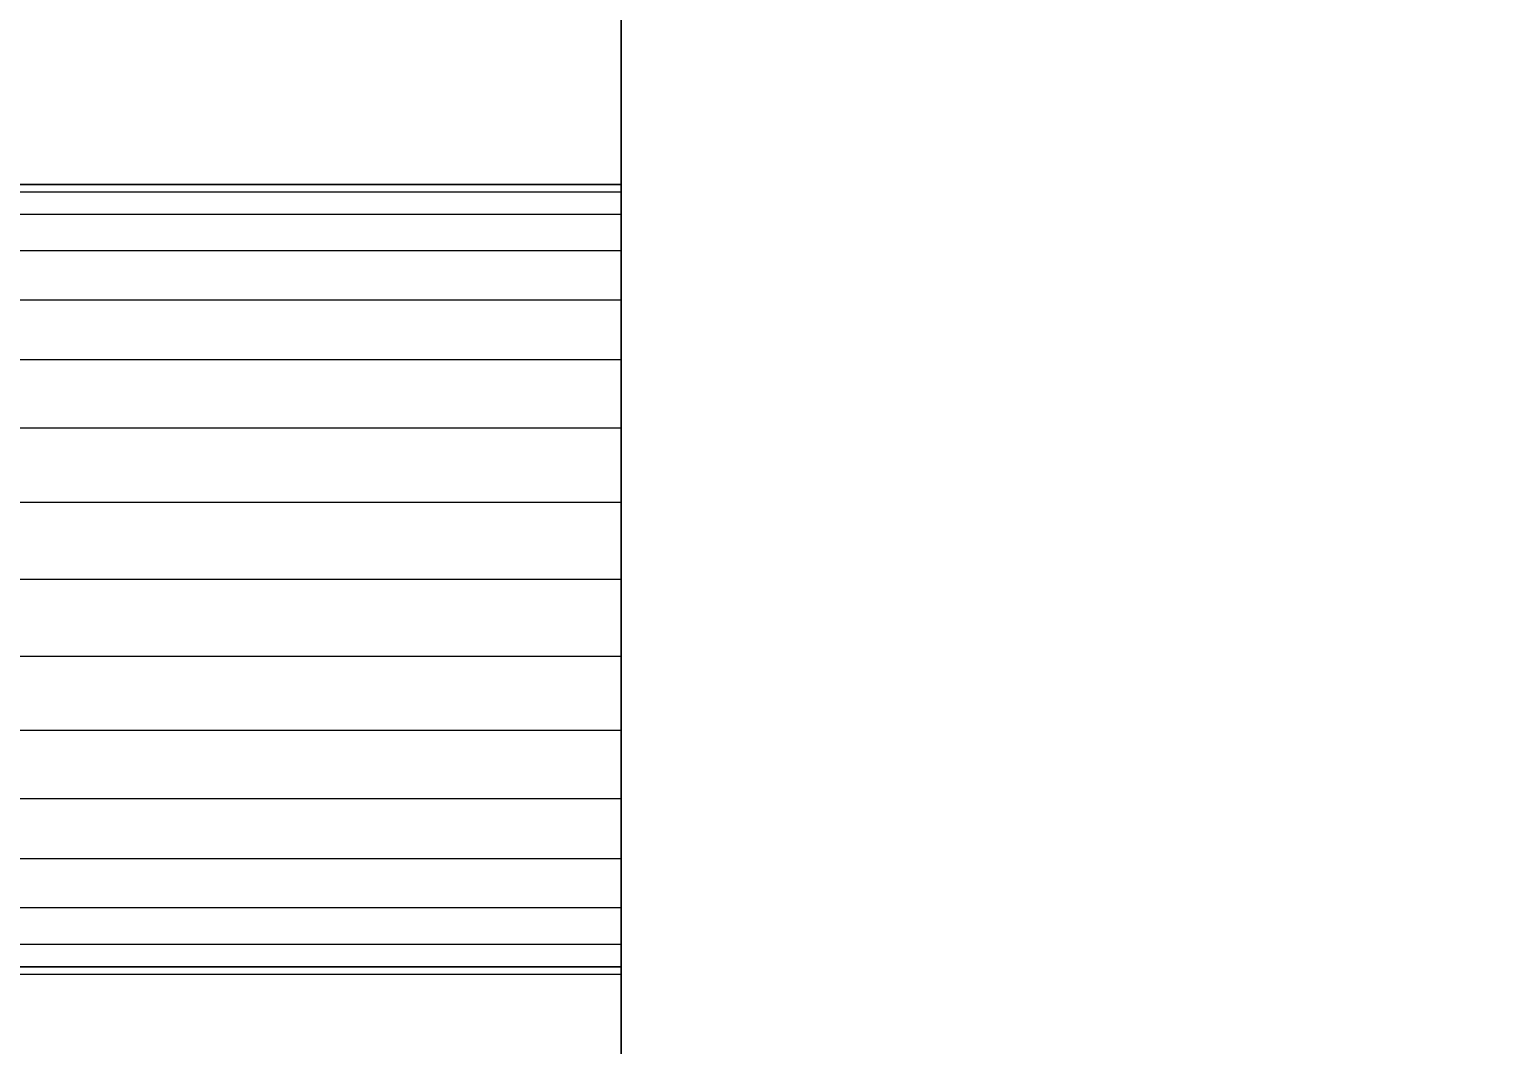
# Model space of a CAD drawing. Header units: millimetres. Extents: x -22443 to 8019, y 3751 to 17584.
# Drawn here: x -19254.04 to -19215.62, y 13634.22 to 13660.63 of the extents above; entities that cross this region are included whole.
import ezdxf

# ---------------------------------------------------------------- set-up
doc = ezdxf.new("R2010")
doc.units = ezdxf.units.MM
for name, color, linetype, lineweight in [('A-ANNO-DIMS', 211, 'Continuous', 9), ('A-ANNO-DIMS-50', 211, 'Continuous', 9), ('A-GENM', 13, 'Continuous', 18)]:
    doc.layers.add(name, color=color, linetype=linetype, lineweight=lineweight)
doc.styles.add('Arial', font='arial.ttf', dxfattribs={"height": 125})
doc.dimstyles.new('Diagonal_-_2_5mm_Arial', dxfattribs={"dimscale": 304.8, "dimtxt": 127.532425, "dimasz": 0.492126, "dimexe": 0.393701, "dimexo": 0.246063, "dimgap": 0.287073, "dimtad": 1, "dimdec": 0, "dimzin": 0, "dimdsep": 46, "dimtxsty": 'Arial', "dimblk1": 'OBLIQUE', "dimblk2": 'OBLIQUE', "dimsah": 1, "dimcen": 0.09, "dimdle": 0.393701, "dimazin": 0, "dimtfac": 1, "dimtdec": 4, "dimtix": 1, "dimtmove": 0, "dimatfit": 3, "dimfxl": 1, "dimtvp": 1, "dimtolj": 1, "dimtzin": 0, "dimarcsym": 2})

# ---------------------------------------------------------------- blocks, each defined once
blk = doc.blocks.new('Nevera autoservicio 1_34m - Nevera autoservicio 1_34m-502275-Level 1')
at = {"layer": 'A-GENM'}
for p, q in [((404.102, 673.31), (404.102, -581.966)), ((404.102, -581.966), (404.102, 673.31)), ((404.102, -581.966), (404.102, 673.31)), ((404.102, -581.966), (404.102, 673.31)), ((404.102, -540.148), (404.102, 501.905)), ((404.102, -540.148), (404.102, -513.429)), ((205.269, -529.871), (404.102, -529.871)), ((404.102, -529.871), (205.269, -529.871)), ((404.102, -529.871), (205.269, -529.871)), ((205.269, -529.871), (404.102, -529.871)), ((404.102, -529.871), (205.269, -529.871)), ((404.102, -529.871), (205.269, -529.871)), ((404.102, -529.871), (205.269, -529.871)), ((404.102, -529.871), (205.269, -529.871)), ((404.102, -529.871), (205.269, -529.871)), ((404.102, -529.871), (205.269, -529.871)), ((404.102, -529.871), (205.269, -529.871)), ((404.102, -529.871), (205.269, -529.871)), ((404.102, -530.069), (205.269, -530.069)), ((404.102, -530.069), (205.269, -530.069)), ((404.102, -530.069), (205.269, -530.069)), ((404.102, -530.069), (205.269, -530.069)), ((404.102, -530.069), (205.269, -530.069)), ((404.102, -530.069), (205.269, -530.069)), ((404.102, -530.069), (205.269, -530.069)), ((404.102, -530.069), (205.269, -530.069)), ((404.102, -530.069), (205.269, -530.069)), ((404.102, -530.069), (205.269, -530.069)), ((404.102, -530.069), (205.269, -530.069)), ((404.102, -530.069), (205.269, -530.069)), ((404.102, -530.069), (205.269, -530.069)), ((404.102, -530.069), (205.269, -530.069)), ((404.102, -530.069), (205.269, -530.069)), ((404.102, -530.069), (205.269, -530.069)), ((404.102, -530.069), (205.269, -530.069)), ((404.102, -530.069), (205.269, -530.069)), ((404.102, -530.069), (205.269, -530.069)), ((404.102, -530.069), (205.269, -530.069)), ((404.102, -530.069), (205.269, -530.069)), ((404.102, -530.069), (205.269, -530.069)), ((404.102, -530.069), (205.269, -530.069)), ((404.102, -530.069), (205.269, -530.069)), ((404.102, -530.052), (404.102, -529.871)), ((404.102, -529.871), (404.102, -530.069)), ((404.102, -530.069), (404.102, -529.871)), ((404.102, -529.97), (404.102, -529.871)), ((404.102, -530.069), (404.102, -529.871)), ((404.102, -529.871), (404.102, -529.97)), ((404.102, -529.97), (404.102, -529.871)), ((404.102, -529.871), (404.102, -530.069)), ((404.102, -529.97), (404.102, -529.871)), ((404.102, -529.871), (404.102, -530.069)), ((404.102, -529.97), (404.102, -529.871)), ((404.102, -529.871), (404.102, -530.069)), ((404.102, -530.069), (404.102, -529.871)), ((404.102, -529.871), (404.102, -530.052)), ((404.102, -529.97), (404.102, -529.871)), ((404.102, -529.97), (404.102, -529.871)), ((404.102, -529.97), (404.102, -529.871)), ((404.102, -529.97), (404.102, -529.871)), ((404.102, -529.97), (404.102, -529.871)), ((404.102, -530.069), (404.102, -529.871)), ((404.102, -530.069), (404.102, -529.871)), ((404.102, -530.069), (404.102, -529.871)), ((404.102, -530.069), (404.102, -529.871)), ((404.102, -530.069), (404.102, -529.871)), ((404.102, -529.97), (404.102, -530.069)), ((404.102, -529.97), (404.102, -530.069)), ((404.102, -529.97), (404.102, -530.069)), ((404.102, -530.069), (404.102, -529.97)), ((404.102, -530.069), (404.102, -529.97)), ((404.102, -530.069), (404.102, -529.97)), ((404.102, -530.069), (404.102, -529.97)), ((404.102, -530.069), (404.102, -529.97)), ((404.102, -530.069), (404.102, -529.97)), ((404.102, -530.069), (404.102, -529.97)), ((404.102, -530.069), (404.102, -530.052)), ((404.102, -530.052), (404.102, -530.069)), ((404.102, -530.653), (404.102, -530.069)), ((404.102, -530.069), (404.102, -530.653)), ((404.102, -530.653), (404.102, -530.069)), ((404.102, -530.069), (404.102, -530.653)), ((404.102, -530.653), (404.102, -530.069)), ((404.102, -530.069), (404.102, -530.653)), ((404.102, -530.653), (404.102, -530.069)), ((404.102, -530.069), (404.102, -530.653)), ((404.102, -530.653), (404.102, -530.069)), ((404.102, -530.069), (404.102, -530.653)), ((404.102, -530.653), (404.102, -530.069)), ((404.102, -530.069), (404.102, -530.653)), ((404.102, -530.653), (404.102, -530.069)), ((404.102, -530.653), (404.102, -530.069)), ((404.102, -530.653), (404.102, -530.069)), ((404.102, -530.653), (404.102, -530.069)), ((404.102, -530.653), (404.102, -530.069)), ((404.102, -530.653), (404.102, -530.069)), ((404.102, -530.653), (404.102, -530.069)), ((404.102, -530.653), (404.102, -530.069)), ((404.102, -530.653), (404.102, -530.069)), ((404.102, -530.653), (404.102, -530.069)), ((404.102, -530.653), (404.102, -530.069)), ((404.102, -530.653), (404.102, -530.069)), ((404.102, -530.653), (205.269, -530.653)), ((404.102, -530.653), (205.269, -530.653)), ((404.102, -530.653), (205.269, -530.653)), ((404.102, -530.653), (205.269, -530.653)), ((404.102, -530.653), (205.269, -530.653)), ((404.102, -530.653), (205.269, -530.653)), ((404.102, -530.653), (205.269, -530.653)), ((404.102, -530.653), (205.269, -530.653)), ((404.102, -530.653), (205.269, -530.653)), ((404.102, -530.653), (205.269, -530.653)), ((404.102, -530.653), (205.269, -530.653)), ((404.102, -530.653), (205.269, -530.653)), ((404.102, -530.653), (205.269, -530.653)), ((404.102, -530.653), (205.269, -530.653)), ((404.102, -530.653), (205.269, -530.653)), ((404.102, -530.653), (205.269, -530.653)), ((404.102, -530.653), (205.269, -530.653)), ((404.102, -530.653), (205.269, -530.653)), ((404.102, -530.653), (205.269, -530.653)), ((404.102, -530.653), (205.269, -530.653)), ((404.102, -530.653), (205.269, -530.653)), ((404.102, -530.653), (205.269, -530.653)), ((404.102, -530.653), (205.269, -530.653)), ((404.102, -530.653), (205.269, -530.653)), ((404.102, -531.603), (404.102, -530.653)), ((404.102, -530.653), (404.102, -531.603)), ((404.102, -531.603), (404.102, -530.653)), ((404.102, -530.653), (404.102, -531.603)), ((404.102, -531.603), (404.102, -530.653)), ((404.102, -530.653), (404.102, -531.603)), ((404.102, -531.603), (404.102, -530.653)), ((404.102, -530.653), (404.102, -531.603)), ((404.102, -531.603), (404.102, -530.653)), ((404.102, -530.653), (404.102, -531.603)), ((404.102, -531.603), (404.102, -530.653)), ((404.102, -530.653), (404.102, -531.603)), ((404.102, -531.603), (404.102, -530.653)), ((404.102, -531.603), (404.102, -530.653)), ((404.102, -531.603), (404.102, -530.653)), ((404.102, -531.603), (404.102, -530.653)), ((404.102, -531.603), (404.102, -530.653)), ((404.102, -531.603), (404.102, -530.653)), ((404.102, -531.603), (404.102, -530.653)), ((404.102, -531.603), (404.102, -530.653)), ((404.102, -531.603), (404.102, -530.653)), ((404.102, -531.603), (404.102, -530.653)), ((404.102, -531.603), (404.102, -530.653)), ((404.102, -531.603), (404.102, -530.653)), ((404.102, -531.603), (205.269, -531.603)), ((404.102, -531.603), (205.269, -531.603)), ((404.102, -531.603), (205.269, -531.603)), ((404.102, -531.603), (205.269, -531.603)), ((404.102, -531.603), (205.269, -531.603)), ((404.102, -531.603), (205.269, -531.603)), ((404.102, -531.603), (205.269, -531.603)), ((404.102, -531.603), (205.269, -531.603)), ((404.102, -531.603), (205.269, -531.603)), ((404.102, -531.603), (205.269, -531.603)), ((404.102, -531.603), (205.269, -531.603)), ((404.102, -531.603), (205.269, -531.603)), ((404.102, -531.603), (205.269, -531.603)), ((404.102, -531.603), (205.269, -531.603)), ((404.102, -531.603), (205.269, -531.603)), ((404.102, -531.603), (205.269, -531.603)), ((404.102, -531.603), (205.269, -531.603)), ((404.102, -531.603), (205.269, -531.603)), ((404.102, -531.603), (205.269, -531.603)), ((404.102, -531.603), (205.269, -531.603)), ((404.102, -531.603), (205.269, -531.603)), ((404.102, -531.603), (205.269, -531.603)), ((404.102, -531.603), (205.269, -531.603)), ((404.102, -531.603), (205.269, -531.603)), ((404.102, -532.881), (404.102, -531.603)), ((404.102, -531.603), (404.102, -532.881)), ((404.102, -532.881), (404.102, -531.603)), ((404.102, -531.603), (404.102, -532.881)), ((404.102, -532.881), (404.102, -531.603)), ((404.102, -531.603), (404.102, -532.881)), ((404.102, -532.881), (404.102, -531.603)), ((404.102, -531.603), (404.102, -532.881)), ((404.102, -532.881), (404.102, -531.603)), ((404.102, -531.603), (404.102, -532.881)), ((404.102, -532.881), (404.102, -531.603)), ((404.102, -531.603), (404.102, -532.881)), ((404.102, -532.881), (404.102, -531.603)), ((404.102, -532.881), (404.102, -531.603)), ((404.102, -532.881), (404.102, -531.603)), ((404.102, -532.881), (404.102, -531.603)), ((404.102, -532.881), (404.102, -531.603)), ((404.102, -532.881), (404.102, -531.603)), ((404.102, -532.881), (404.102, -531.603)), ((404.102, -532.881), (404.102, -531.603)), ((404.102, -532.881), (404.102, -531.603)), ((404.102, -532.881), (404.102, -531.603)), ((404.102, -532.881), (404.102, -531.603)), ((404.102, -532.881), (404.102, -531.603)), ((404.102, -532.881), (205.269, -532.881)), ((404.102, -532.881), (205.269, -532.881)), ((404.102, -532.881), (205.269, -532.881)), ((404.102, -532.881), (205.269, -532.881)), ((404.102, -532.881), (205.269, -532.881)), ((404.102, -532.881), (205.269, -532.881)), ((404.102, -532.881), (205.269, -532.881)), ((404.102, -532.881), (205.269, -532.881)), ((404.102, -532.881), (205.269, -532.881)), ((404.102, -532.881), (205.269, -532.881)), ((404.102, -532.881), (205.269, -532.881)), ((404.102, -532.881), (205.269, -532.881)), ((404.102, -532.881), (205.269, -532.881)), ((404.102, -532.881), (205.269, -532.881)), ((404.102, -532.881), (205.269, -532.881)), ((404.102, -532.881), (205.269, -532.881)), ((404.102, -532.881), (205.269, -532.881)), ((404.102, -532.881), (205.269, -532.881)), ((404.102, -532.881), (205.269, -532.881)), ((404.102, -532.881), (205.269, -532.881)), ((404.102, -532.881), (205.269, -532.881)), ((404.102, -532.881), (205.269, -532.881)), ((404.102, -532.881), (205.269, -532.881)), ((404.102, -532.881), (205.269, -532.881)), ((404.102, -534.438), (404.102, -532.881)), ((404.102, -532.881), (404.102, -534.438)), ((404.102, -534.438), (404.102, -532.881)), ((404.102, -532.881), (404.102, -534.438)), ((404.102, -534.438), (404.102, -532.881)), ((404.102, -532.881), (404.102, -534.438)), ((404.102, -534.438), (404.102, -532.881)), ((404.102, -532.881), (404.102, -534.438)), ((404.102, -534.438), (404.102, -532.881)), ((404.102, -532.881), (404.102, -534.438)), ((404.102, -534.438), (404.102, -532.881)), ((404.102, -532.881), (404.102, -534.438)), ((404.102, -534.438), (404.102, -532.881)), ((404.102, -534.438), (404.102, -532.881)), ((404.102, -534.438), (404.102, -532.881)), ((404.102, -534.438), (404.102, -532.881)), ((404.102, -534.438), (404.102, -532.881)), ((404.102, -534.438), (404.102, -532.881)), ((404.102, -534.438), (404.102, -532.881)), ((404.102, -534.438), (404.102, -532.881)), ((404.102, -534.438), (404.102, -532.881)), ((404.102, -534.438), (404.102, -532.881)), ((404.102, -534.438), (404.102, -532.881)), ((404.102, -534.438), (404.102, -532.881)), ((404.102, -534.438), (205.269, -534.438)), ((404.102, -534.438), (205.269, -534.438)), ((404.102, -534.438), (205.269, -534.438)), ((404.102, -534.438), (205.269, -534.438)), ((404.102, -534.438), (205.269, -534.438)), ((404.102, -534.438), (205.269, -534.438)), ((404.102, -534.438), (205.269, -534.438)), ((404.102, -534.438), (205.269, -534.438)), ((404.102, -534.438), (205.269, -534.438)), ((404.102, -534.438), (205.269, -534.438)), ((404.102, -534.438), (205.269, -534.438)), ((404.102, -534.438), (205.269, -534.438)), ((404.102, -534.438), (205.269, -534.438)), ((404.102, -534.438), (205.269, -534.438)), ((404.102, -534.438), (205.269, -534.438)), ((404.102, -534.438), (205.269, -534.438)), ((404.102, -534.438), (205.269, -534.438)), ((404.102, -534.438), (205.269, -534.438)), ((404.102, -534.438), (205.269, -534.438)), ((404.102, -534.438), (205.269, -534.438)), ((404.102, -534.438), (205.269, -534.438)), ((404.102, -534.438), (205.269, -534.438)), ((404.102, -534.438), (205.269, -534.438)), ((404.102, -534.438), (205.269, -534.438)), ((404.102, -536.215), (404.102, -534.438)), ((404.102, -534.438), (404.102, -536.215)), ((404.102, -536.215), (404.102, -534.438)), ((404.102, -534.438), (404.102, -536.215)), ((404.102, -536.215), (404.102, -534.438)), ((404.102, -534.438), (404.102, -536.215)), ((404.102, -536.215), (404.102, -534.438)), ((404.102, -534.438), (404.102, -536.215)), ((404.102, -536.215), (404.102, -534.438)), ((404.102, -534.438), (404.102, -536.215)), ((404.102, -536.215), (404.102, -534.438)), ((404.102, -534.438), (404.102, -536.215)), ((404.102, -536.215), (404.102, -534.438)), ((404.102, -536.215), (404.102, -534.438)), ((404.102, -536.215), (404.102, -534.438)), ((404.102, -536.215), (404.102, -534.438)), ((404.102, -536.215), (404.102, -534.438)), ((404.102, -536.215), (404.102, -534.438)), ((404.102, -536.215), (404.102, -534.438)), ((404.102, -536.215), (404.102, -534.438)), ((404.102, -536.215), (404.102, -534.438)), ((404.102, -536.215), (404.102, -534.438)), ((404.102, -536.215), (404.102, -534.438)), ((404.102, -536.215), (404.102, -534.438)), ((404.102, -536.215), (205.269, -536.215)), ((404.102, -536.215), (205.269, -536.215)), ((404.102, -536.215), (205.269, -536.215)), ((404.102, -536.215), (205.269, -536.215)), ((404.102, -536.215), (205.269, -536.215)), ((404.102, -536.215), (205.269, -536.215)), ((404.102, -536.215), (205.269, -536.215)), ((404.102, -536.215), (205.269, -536.215)), ((404.102, -536.215), (205.269, -536.215)), ((404.102, -536.215), (205.269, -536.215)), ((404.102, -536.215), (205.269, -536.215)), ((404.102, -536.215), (205.269, -536.215)), ((404.102, -536.215), (205.269, -536.215)), ((404.102, -536.215), (205.269, -536.215)), ((404.102, -536.215), (205.269, -536.215)), ((404.102, -536.215), (205.269, -536.215)), ((404.102, -536.215), (205.269, -536.215)), ((404.102, -536.215), (205.269, -536.215)), ((404.102, -536.215), (205.269, -536.215)), ((404.102, -536.215), (205.269, -536.215)), ((404.102, -536.215), (205.269, -536.215)), ((404.102, -536.215), (205.269, -536.215)), ((404.102, -536.215), (205.269, -536.215)), ((404.102, -536.215), (205.269, -536.215)), ((404.102, -538.143), (404.102, -536.215)), ((404.102, -536.215), (404.102, -538.143)), ((404.102, -538.143), (404.102, -536.215)), ((404.102, -536.215), (404.102, -538.143)), ((404.102, -538.143), (404.102, -536.215)), ((404.102, -536.215), (404.102, -538.143)), ((404.102, -538.143), (404.102, -536.215)), ((404.102, -536.215), (404.102, -538.143)), ((404.102, -538.143), (404.102, -536.215)), ((404.102, -536.215), (404.102, -538.143)), ((404.102, -538.143), (404.102, -536.215)), ((404.102, -536.215), (404.102, -538.143)), ((404.102, -538.143), (404.102, -536.215)), ((404.102, -538.143), (404.102, -536.215)), ((404.102, -538.143), (404.102, -536.215)), ((404.102, -538.143), (404.102, -536.215)), ((404.102, -538.143), (404.102, -536.215)), ((404.102, -538.143), (404.102, -536.215)), ((404.102, -538.143), (404.102, -536.215)), ((404.102, -538.143), (404.102, -536.215)), ((404.102, -538.143), (404.102, -536.215)), ((404.102, -538.143), (404.102, -536.215)), ((404.102, -538.143), (404.102, -536.215)), ((404.102, -538.143), (404.102, -536.215)), ((404.102, -538.143), (205.269, -538.143)), ((404.102, -538.143), (205.269, -538.143)), ((404.102, -538.143), (205.269, -538.143)), ((404.102, -538.143), (205.269, -538.143)), ((404.102, -538.143), (205.269, -538.143)), ((404.102, -538.143), (205.269, -538.143)), ((404.102, -538.143), (205.269, -538.143)), ((404.102, -538.143), (205.269, -538.143)), ((404.102, -538.143), (205.269, -538.143)), ((404.102, -538.143), (205.269, -538.143)), ((404.102, -538.143), (205.269, -538.143)), ((404.102, -538.143), (205.269, -538.143)), ((404.102, -538.143), (205.269, -538.143)), ((404.102, -538.143), (205.269, -538.143)), ((404.102, -538.143), (205.269, -538.143)), ((404.102, -538.143), (205.269, -538.143)), ((404.102, -538.143), (205.269, -538.143)), ((404.102, -538.143), (205.269, -538.143)), ((404.102, -538.143), (205.269, -538.143)), ((404.102, -538.143), (205.269, -538.143)), ((404.102, -538.143), (205.269, -538.143)), ((404.102, -538.143), (205.269, -538.143)), ((404.102, -538.143), (205.269, -538.143)), ((404.102, -538.143), (205.269, -538.143)), ((404.102, -540.148), (404.102, -538.143)), ((404.102, -538.143), (404.102, -540.148)), ((404.102, -540.148), (404.102, -538.143)), ((404.102, -538.143), (404.102, -540.148)), ((404.102, -540.148), (404.102, -538.143)), ((404.102, -538.143), (404.102, -540.148)), ((404.102, -540.148), (404.102, -538.143)), ((404.102, -538.143), (404.102, -540.148)), ((404.102, -540.148), (404.102, -538.143)), ((404.102, -538.143), (404.102, -540.148)), ((404.102, -540.148), (404.102, -538.143)), ((404.102, -538.143), (404.102, -540.148)), ((404.102, -540.148), (404.102, -538.143)), ((404.102, -540.148), (404.102, -538.143)), ((404.102, -540.148), (404.102, -538.143)), ((404.102, -540.148), (404.102, -538.143)), ((404.102, -540.148), (404.102, -538.143)), ((404.102, -540.148), (404.102, -538.143)), ((404.102, -540.148), (404.102, -538.143)), ((404.102, -540.148), (404.102, -538.143)), ((404.102, -540.148), (404.102, -538.143)), ((404.102, -540.148), (404.102, -538.143)), ((404.102, -540.148), (404.102, -538.143)), ((404.102, -540.148), (404.102, -538.143)), ((404.102, -540.148), (205.269, -540.148)), ((404.102, -540.148), (205.269, -540.148)), ((404.102, -540.148), (205.269, -540.148)), ((404.102, -540.148), (205.269, -540.148)), ((404.102, -540.148), (205.269, -540.148)), ((404.102, -540.148), (205.269, -540.148)), ((404.102, -540.148), (205.269, -540.148)), ((404.102, -540.148), (205.269, -540.148)), ((404.102, -540.148), (205.269, -540.148)), ((404.102, -540.148), (205.269, -540.148)), ((404.102, -540.148), (205.269, -540.148)), ((404.102, -540.148), (205.269, -540.148)), ((404.102, -540.148), (205.269, -540.148)), ((404.102, -540.148), (205.269, -540.148)), ((404.102, -540.148), (205.269, -540.148)), ((404.102, -540.148), (205.269, -540.148)), ((404.102, -540.148), (205.269, -540.148)), ((404.102, -540.148), (205.269, -540.148)), ((404.102, -540.148), (205.269, -540.148)), ((404.102, -540.148), (205.269, -540.148)), ((404.102, -540.148), (205.269, -540.148)), ((404.102, -540.148), (205.269, -540.148)), ((404.102, -540.148), (205.269, -540.148)), ((404.102, -540.148), (205.269, -540.148)), ((404.102, -542.153), (404.102, -540.148)), ((404.102, -540.148), (404.102, -542.153)), ((404.102, -542.153), (404.102, -540.148)), ((404.102, -540.148), (404.102, -542.153)), ((404.102, -542.153), (404.102, -540.148)), ((404.102, -540.148), (404.102, -542.153)), ((404.102, -542.153), (404.102, -540.148)), ((404.102, -540.148), (404.102, -542.153)), ((404.102, -542.153), (404.102, -540.148)), ((404.102, -540.148), (404.102, -542.153)), ((404.102, -542.153), (404.102, -540.148)), ((404.102, -540.148), (404.102, -542.153)), ((404.102, -540.148), (404.102, -542.153)), ((404.102, -540.148), (404.102, -542.153)), ((404.102, -540.148), (404.102, -542.153)), ((404.102, -540.148), (404.102, -542.153)), ((404.102, -540.148), (404.102, -542.153)), ((404.102, -540.148), (404.102, -542.153)), ((404.102, -540.148), (404.102, -542.153)), ((404.102, -540.148), (404.102, -542.153)), ((404.102, -540.148), (404.102, -542.153)), ((404.102, -540.148), (404.102, -542.153)), ((404.102, -540.148), (404.102, -542.153)), ((404.102, -540.148), (404.102, -542.153)), ((404.102, -542.153), (205.269, -542.153)), ((404.102, -542.153), (205.269, -542.153)), ((404.102, -542.153), (205.269, -542.153)), ((404.102, -542.153), (205.269, -542.153)), ((404.102, -542.153), (205.269, -542.153)), ((404.102, -542.153), (205.269, -542.153)), ((404.102, -542.153), (205.269, -542.153)), ((404.102, -542.153), (205.269, -542.153)), ((404.102, -542.153), (205.269, -542.153)), ((404.102, -542.153), (205.269, -542.153)), ((404.102, -542.153), (205.269, -542.153)), ((404.102, -542.153), (205.269, -542.153)), ((404.102, -542.153), (205.269, -542.153)), ((404.102, -542.153), (205.269, -542.153)), ((404.102, -542.153), (205.269, -542.153)), ((404.102, -542.153), (205.269, -542.153)), ((404.102, -542.153), (205.269, -542.153)), ((404.102, -542.153), (205.269, -542.153)), ((404.102, -542.153), (205.269, -542.153)), ((404.102, -542.153), (205.269, -542.153)), ((404.102, -542.153), (205.269, -542.153)), ((404.102, -542.153), (205.269, -542.153)), ((404.102, -542.153), (205.269, -542.153)), ((404.102, -542.153), (205.269, -542.153)), ((404.102, -544.081), (404.102, -542.153)), ((404.102, -542.153), (404.102, -544.081)), ((404.102, -544.081), (404.102, -542.153)), ((404.102, -542.153), (404.102, -544.081)), ((404.102, -544.081), (404.102, -542.153)), ((404.102, -542.153), (404.102, -544.081)), ((404.102, -544.081), (404.102, -542.153)), ((404.102, -542.153), (404.102, -544.081)), ((404.102, -544.081), (404.102, -542.153)), ((404.102, -542.153), (404.102, -544.081)), ((404.102, -544.081), (404.102, -542.153)), ((404.102, -542.153), (404.102, -544.081)), ((404.102, -542.153), (404.102, -544.081)), ((404.102, -542.153), (404.102, -544.081)), ((404.102, -542.153), (404.102, -544.081)), ((404.102, -542.153), (404.102, -544.081)), ((404.102, -542.153), (404.102, -544.081)), ((404.102, -542.153), (404.102, -544.081)), ((404.102, -542.153), (404.102, -544.081)), ((404.102, -542.153), (404.102, -544.081)), ((404.102, -542.153), (404.102, -544.081)), ((404.102, -542.153), (404.102, -544.081)), ((404.102, -542.153), (404.102, -544.081)), ((404.102, -542.153), (404.102, -544.081)), ((404.102, -544.081), (205.269, -544.081)), ((404.102, -544.081), (205.269, -544.081)), ((404.102, -544.081), (205.269, -544.081)), ((404.102, -544.081), (205.269, -544.081)), ((404.102, -544.081), (205.269, -544.081)), ((404.102, -544.081), (205.269, -544.081)), ((404.102, -544.081), (205.269, -544.081)), ((404.102, -544.081), (205.269, -544.081)), ((404.102, -544.081), (205.269, -544.081)), ((404.102, -544.081), (205.269, -544.081)), ((404.102, -544.081), (205.269, -544.081)), ((404.102, -544.081), (205.269, -544.081)), ((404.102, -544.081), (205.269, -544.081)), ((404.102, -544.081), (205.269, -544.081)), ((404.102, -544.081), (205.269, -544.081)), ((404.102, -544.081), (205.269, -544.081)), ((404.102, -544.081), (205.269, -544.081)), ((404.102, -544.081), (205.269, -544.081)), ((404.102, -544.081), (205.269, -544.081)), ((404.102, -544.081), (205.269, -544.081)), ((404.102, -544.081), (205.269, -544.081)), ((404.102, -544.081), (205.269, -544.081)), ((404.102, -544.081), (205.269, -544.081)), ((404.102, -544.081), (205.269, -544.081)), ((404.102, -545.858), (404.102, -544.081)), ((404.102, -544.081), (404.102, -545.858)), ((404.102, -545.858), (404.102, -544.081)), ((404.102, -544.081), (404.102, -545.858)), ((404.102, -545.858), (404.102, -544.081)), ((404.102, -544.081), (404.102, -545.858)), ((404.102, -545.858), (404.102, -544.081)), ((404.102, -544.081), (404.102, -545.858)), ((404.102, -545.858), (404.102, -544.081)), ((404.102, -544.081), (404.102, -545.858)), ((404.102, -545.858), (404.102, -544.081)), ((404.102, -544.081), (404.102, -545.858)), ((404.102, -544.081), (404.102, -545.858)), ((404.102, -544.081), (404.102, -545.858)), ((404.102, -544.081), (404.102, -545.858)), ((404.102, -544.081), (404.102, -545.858)), ((404.102, -544.081), (404.102, -545.858)), ((404.102, -544.081), (404.102, -545.858)), ((404.102, -544.081), (404.102, -545.858)), ((404.102, -544.081), (404.102, -545.858)), ((404.102, -544.081), (404.102, -545.858)), ((404.102, -544.081), (404.102, -545.858)), ((404.102, -544.081), (404.102, -545.858)), ((404.102, -544.081), (404.102, -545.858)), ((404.102, -545.858), (205.269, -545.858)), ((404.102, -545.858), (205.269, -545.858)), ((404.102, -545.858), (205.269, -545.858)), ((404.102, -545.858), (205.269, -545.858)), ((404.102, -545.858), (205.269, -545.858)), ((404.102, -545.858), (205.269, -545.858)), ((404.102, -545.858), (205.269, -545.858)), ((404.102, -545.858), (205.269, -545.858)), ((404.102, -545.858), (205.269, -545.858)), ((404.102, -545.858), (205.269, -545.858)), ((404.102, -545.858), (205.269, -545.858)), ((404.102, -545.858), (205.269, -545.858)), ((404.102, -545.858), (205.269, -545.858)), ((404.102, -545.858), (205.269, -545.858)), ((404.102, -545.858), (205.269, -545.858)), ((404.102, -545.858), (205.269, -545.858)), ((404.102, -545.858), (205.269, -545.858)), ((404.102, -545.858), (205.269, -545.858)), ((404.102, -545.858), (205.269, -545.858)), ((404.102, -545.858), (205.269, -545.858)), ((404.102, -545.858), (205.269, -545.858)), ((404.102, -545.858), (205.269, -545.858)), ((404.102, -545.858), (205.269, -545.858)), ((404.102, -545.858), (205.269, -545.858)), ((404.102, -547.415), (404.102, -545.858)), ((404.102, -545.858), (404.102, -547.415)), ((404.102, -547.415), (404.102, -545.858)), ((404.102, -545.858), (404.102, -547.415)), ((404.102, -547.415), (404.102, -545.858)), ((404.102, -545.858), (404.102, -547.415)), ((404.102, -547.415), (404.102, -545.858)), ((404.102, -545.858), (404.102, -547.415)), ((404.102, -547.415), (404.102, -545.858)), ((404.102, -545.858), (404.102, -547.415)), ((404.102, -547.415), (404.102, -545.858)), ((404.102, -545.858), (404.102, -547.415)), ((404.102, -545.858), (404.102, -547.415)), ((404.102, -545.858), (404.102, -547.415)), ((404.102, -545.858), (404.102, -547.415)), ((404.102, -545.858), (404.102, -547.415)), ((404.102, -545.858), (404.102, -547.415)), ((404.102, -545.858), (404.102, -547.415)), ((404.102, -545.858), (404.102, -547.415)), ((404.102, -545.858), (404.102, -547.415)), ((404.102, -545.858), (404.102, -547.415)), ((404.102, -545.858), (404.102, -547.415)), ((404.102, -545.858), (404.102, -547.415)), ((404.102, -545.858), (404.102, -547.415)), ((404.102, -547.415), (205.269, -547.415)), ((404.102, -547.415), (205.269, -547.415)), ((404.102, -547.415), (205.269, -547.415)), ((404.102, -547.415), (205.269, -547.415)), ((404.102, -547.415), (205.269, -547.415)), ((404.102, -547.415), (205.269, -547.415)), ((404.102, -547.415), (205.269, -547.415)), ((404.102, -547.415), (205.269, -547.415)), ((404.102, -547.415), (205.269, -547.415)), ((404.102, -547.415), (205.269, -547.415)), ((404.102, -547.415), (205.269, -547.415)), ((404.102, -547.415), (205.269, -547.415)), ((404.102, -547.415), (205.269, -547.415)), ((404.102, -547.415), (205.269, -547.415)), ((404.102, -547.415), (205.269, -547.415)), ((404.102, -547.415), (205.269, -547.415)), ((404.102, -547.415), (205.269, -547.415)), ((404.102, -547.415), (205.269, -547.415)), ((404.102, -547.415), (205.269, -547.415)), ((404.102, -547.415), (205.269, -547.415)), ((404.102, -547.415), (205.269, -547.415)), ((404.102, -547.415), (205.269, -547.415)), ((404.102, -547.415), (205.269, -547.415)), ((404.102, -547.415), (205.269, -547.415)), ((404.102, -548.693), (404.102, -547.415)), ((404.102, -547.415), (404.102, -548.693)), ((404.102, -548.693), (404.102, -547.415)), ((404.102, -547.415), (404.102, -548.693)), ((404.102, -548.693), (404.102, -547.415)), ((404.102, -547.415), (404.102, -548.693)), ((404.102, -548.693), (404.102, -547.415)), ((404.102, -547.415), (404.102, -548.693)), ((404.102, -548.693), (404.102, -547.415)), ((404.102, -547.415), (404.102, -548.693)), ((404.102, -548.693), (404.102, -547.415)), ((404.102, -547.415), (404.102, -548.693)), ((404.102, -547.415), (404.102, -548.693)), ((404.102, -547.415), (404.102, -548.693)), ((404.102, -547.415), (404.102, -548.693)), ((404.102, -547.415), (404.102, -548.693)), ((404.102, -547.415), (404.102, -548.693)), ((404.102, -547.415), (404.102, -548.693)), ((404.102, -547.415), (404.102, -548.693)), ((404.102, -547.415), (404.102, -548.693)), ((404.102, -547.415), (404.102, -548.693)), ((404.102, -547.415), (404.102, -548.693)), ((404.102, -547.415), (404.102, -548.693)), ((404.102, -547.415), (404.102, -548.693)), ((404.102, -548.693), (205.269, -548.693)), ((404.102, -548.693), (205.269, -548.693)), ((404.102, -548.693), (205.269, -548.693)), ((404.102, -548.693), (205.269, -548.693)), ((404.102, -548.693), (205.269, -548.693)), ((404.102, -548.693), (205.269, -548.693)), ((404.102, -548.693), (205.269, -548.693)), ((404.102, -548.693), (205.269, -548.693)), ((404.102, -548.693), (205.269, -548.693)), ((404.102, -548.693), (205.269, -548.693)), ((404.102, -548.693), (205.269, -548.693)), ((404.102, -548.693), (205.269, -548.693)), ((404.102, -548.693), (205.269, -548.693)), ((404.102, -548.693), (205.269, -548.693)), ((404.102, -548.693), (205.269, -548.693)), ((404.102, -548.693), (205.269, -548.693)), ((404.102, -548.693), (205.269, -548.693)), ((404.102, -548.693), (205.269, -548.693)), ((404.102, -548.693), (205.269, -548.693)), ((404.102, -548.693), (205.269, -548.693)), ((404.102, -548.693), (205.269, -548.693)), ((404.102, -548.693), (205.269, -548.693)), ((404.102, -548.693), (205.269, -548.693)), ((404.102, -548.693), (205.269, -548.693)), ((404.102, -549.642), (404.102, -548.693)), ((404.102, -548.693), (404.102, -549.642)), ((404.102, -549.642), (404.102, -548.693)), ((404.102, -548.693), (404.102, -549.642)), ((404.102, -549.642), (404.102, -548.693)), ((404.102, -548.693), (404.102, -549.642)), ((404.102, -549.642), (404.102, -548.693)), ((404.102, -548.693), (404.102, -549.642)), ((404.102, -549.642), (404.102, -548.693)), ((404.102, -548.693), (404.102, -549.642)), ((404.102, -549.642), (404.102, -548.693)), ((404.102, -548.693), (404.102, -549.642)), ((404.102, -548.693), (404.102, -549.642)), ((404.102, -548.693), (404.102, -549.642)), ((404.102, -548.693), (404.102, -549.642)), ((404.102, -548.693), (404.102, -549.642)), ((404.102, -548.693), (404.102, -549.642)), ((404.102, -548.693), (404.102, -549.642)), ((404.102, -548.693), (404.102, -549.642)), ((404.102, -548.693), (404.102, -549.642)), ((404.102, -548.693), (404.102, -549.642)), ((404.102, -548.693), (404.102, -549.642)), ((404.102, -548.693), (404.102, -549.642)), ((404.102, -548.693), (404.102, -549.642)), ((404.102, -549.642), (205.269, -549.642)), ((404.102, -549.642), (205.269, -549.642)), ((404.102, -549.642), (205.269, -549.642)), ((404.102, -549.642), (205.269, -549.642)), ((404.102, -549.642), (205.269, -549.642)), ((404.102, -549.642), (205.269, -549.642)), ((404.102, -549.642), (205.269, -549.642)), ((404.102, -549.642), (205.269, -549.642)), ((404.102, -549.642), (205.269, -549.642)), ((404.102, -549.642), (205.269, -549.642)), ((404.102, -549.642), (205.269, -549.642)), ((404.102, -549.642), (205.269, -549.642)), ((404.102, -549.642), (205.269, -549.642)), ((404.102, -549.642), (205.269, -549.642)), ((404.102, -549.642), (205.269, -549.642)), ((404.102, -549.642), (205.269, -549.642)), ((404.102, -549.642), (205.269, -549.642)), ((404.102, -549.642), (205.269, -549.642)), ((404.102, -549.642), (205.269, -549.642)), ((404.102, -549.642), (205.269, -549.642)), ((404.102, -549.642), (205.269, -549.642)), ((404.102, -549.642), (205.269, -549.642)), ((404.102, -549.642), (205.269, -549.642)), ((404.102, -549.642), (205.269, -549.642)), ((404.102, -550.227), (404.102, -549.642)), ((404.102, -549.642), (404.102, -550.227)), ((404.102, -550.227), (404.102, -549.642)), ((404.102, -549.642), (404.102, -550.227)), ((404.102, -550.227), (404.102, -549.642)), ((404.102, -549.642), (404.102, -550.227)), ((404.102, -550.227), (404.102, -549.642)), ((404.102, -549.642), (404.102, -550.227)), ((404.102, -550.227), (404.102, -549.642)), ((404.102, -549.642), (404.102, -550.227)), ((404.102, -550.227), (404.102, -549.642)), ((404.102, -549.642), (404.102, -550.227)), ((404.102, -549.642), (404.102, -550.227)), ((404.102, -549.642), (404.102, -550.227)), ((404.102, -549.642), (404.102, -550.227)), ((404.102, -549.642), (404.102, -550.227)), ((404.102, -549.642), (404.102, -550.227)), ((404.102, -549.642), (404.102, -550.227)), ((404.102, -549.642), (404.102, -550.227)), ((404.102, -549.642), (404.102, -550.227)), ((404.102, -549.642), (404.102, -550.227)), ((404.102, -549.642), (404.102, -550.227)), ((404.102, -549.642), (404.102, -550.227)), ((404.102, -549.642), (404.102, -550.227)), ((404.102, -550.227), (205.269, -550.227)), ((404.102, -550.227), (205.269, -550.227)), ((404.102, -550.227), (205.269, -550.227)), ((404.102, -550.227), (205.269, -550.227)), ((404.102, -550.227), (205.269, -550.227)), ((404.102, -550.227), (205.269, -550.227)), ((404.102, -550.227), (205.269, -550.227)), ((404.102, -550.227), (205.269, -550.227)), ((404.102, -550.227), (205.269, -550.227)), ((404.102, -550.227), (205.269, -550.227)), ((404.102, -550.227), (205.269, -550.227)), ((404.102, -550.227), (205.269, -550.227)), ((404.102, -550.227), (205.269, -550.227)), ((205.269, -550.227), (404.102, -550.227)), ((404.102, -550.227), (205.269, -550.227)), ((404.102, -550.227), (205.269, -550.227)), ((404.102, -550.227), (205.269, -550.227)), ((404.102, -550.227), (205.269, -550.227)), ((404.102, -550.227), (205.269, -550.227)), ((404.102, -550.227), (205.269, -550.227)), ((404.102, -550.227), (205.269, -550.227)), ((404.102, -550.227), (205.269, -550.227)), ((404.102, -550.227), (205.269, -550.227)), ((404.102, -550.227), (205.269, -550.227)), ((404.102, -550.425), (205.269, -550.425)), ((404.102, -550.425), (205.269, -550.425)), ((404.102, -550.425), (205.269, -550.425)), ((404.102, -550.425), (205.269, -550.425)), ((404.102, -550.425), (205.269, -550.425)), ((404.102, -550.425), (205.269, -550.425)), ((404.102, -550.425), (205.269, -550.425)), ((404.102, -550.425), (205.269, -550.425)), ((404.102, -550.425), (205.269, -550.425)), ((404.102, -550.425), (205.269, -550.425)), ((404.102, -550.425), (205.269, -550.425)), ((404.102, -550.425), (205.269, -550.425)), ((404.102, -550.244), (404.102, -550.227)), ((404.102, -550.227), (404.102, -550.425)), ((404.102, -550.425), (404.102, -550.227)), ((404.102, -550.227), (404.102, -550.326)), ((404.102, -550.425), (404.102, -550.227)), ((404.102, -550.326), (404.102, -550.227)), ((404.102, -550.326), (404.102, -550.227)), ((404.102, -550.227), (404.102, -550.425)), ((404.102, -550.326), (404.102, -550.227)), ((404.102, -550.227), (404.102, -550.425)), ((404.102, -550.326), (404.102, -550.227)), ((404.102, -550.227), (404.102, -550.425)), ((404.102, -550.227), (404.102, -550.425)), ((404.102, -550.244), (404.102, -550.227)), ((404.102, -550.227), (404.102, -550.326)), ((404.102, -550.227), (404.102, -550.326)), ((404.102, -550.227), (404.102, -550.326)), ((404.102, -550.227), (404.102, -550.326)), ((404.102, -550.227), (404.102, -550.326)), ((404.102, -550.227), (404.102, -550.425)), ((404.102, -550.227), (404.102, -550.425)), ((404.102, -550.227), (404.102, -550.425)), ((404.102, -550.227), (404.102, -550.425)), ((404.102, -550.227), (404.102, -550.425)), ((404.102, -550.244), (404.102, -550.425)), ((404.102, -550.425), (404.102, -550.244)), ((404.102, -550.326), (404.102, -550.425)), ((404.102, -550.326), (404.102, -550.425)), ((404.102, -550.425), (404.102, -550.326)), ((404.102, -550.326), (404.102, -550.425)), ((404.102, -550.326), (404.102, -550.425)), ((404.102, -550.326), (404.102, -550.425)), ((404.102, -550.326), (404.102, -550.425)), ((404.102, -550.326), (404.102, -550.425)), ((404.102, -550.326), (404.102, -550.425)), ((404.102, -550.326), (404.102, -550.425))]:
    blk.add_line(p, q, dxfattribs=at)
blk = doc.blocks.new('DIMBLOCK4-Level 1')
at = {"layer": 'A-ANNO-DIMS-50'}
for p, q in [((-22191.521, 15666.468), (-22191.521, 7546.468)), ((-22191.521, 15546.468), (-22311.521, 15546.468)), ((-22191.521, 15546.468), (-11329.566, 15546.468)), ((-22191.521, 7666.468), (-22311.521, 7666.468)), ((-22191.521, 7666.468), (-20582.646, 7666.468))]:
    blk.add_line(p, q, dxfattribs=at)
at = {"layer": 'A-ANNO-DIMS-50', "lineweight": 35}
for p, q in [((-22191.521, 15546.468), (-22266.521, 15621.468)), ((-22191.521, 15546.468), (-22116.521, 15471.468)), ((-22191.521, 7666.468), (-22266.521, 7741.468)), ((-22191.521, 7666.468), (-22116.521, 7591.468))]:
    blk.add_line(p, q, dxfattribs=at)
at = {"layer": 'A-ANNO-DIMS-50', "color": 0, "insert": (-22441.3, 11414.188), "char_height": 125, "width": 461.47117, "attachment_point": 1, "rotation": 90, "line_spacing_factor": 0.941778, "style": 'Arial'}
blk.add_mtext('7880', dxfattribs=at)
blk = doc.blocks.new('_Oblique')
at = {"color": 0, "linetype": 'ByBlock', "lineweight": -2}
blk.add_line((-0.5, -0.5), (0.5, 0.5), dxfattribs=at)

msp = doc.modelspace()

# ---------------------------------------------------------------- block references
at = {"layer": 'A-GENM'}
msp.add_blockref('Nevera autoservicio 1_34m - Nevera autoservicio 1_34m-502275-Level 1', (-19642.743, 14186.468), dxfattribs=at)

# ---------------------------------------------------------------- dimensions: what is measured, and where the dimension line sits
at = {"layer": 'A-ANNO-DIMS'}
dim = msp.add_linear_dim(base=(-22191.521, 7666.468), p1=(-11254.566, 15546.468), p2=(-20507.646, 7666.468), angle=90, dimstyle='Diagonal_-_2_5mm_Arial', override={"dimpost": '<>', "dimfxl": 12153.760552}, dxfattribs=at)
dim.commit()
dim.dimension.update_dxf_attribs({"geometry": 'DIMBLOCK4-Level 1', "text_midpoint": (-22342.843, 11606.468)})

doc.saveas('drawing.dxf')
